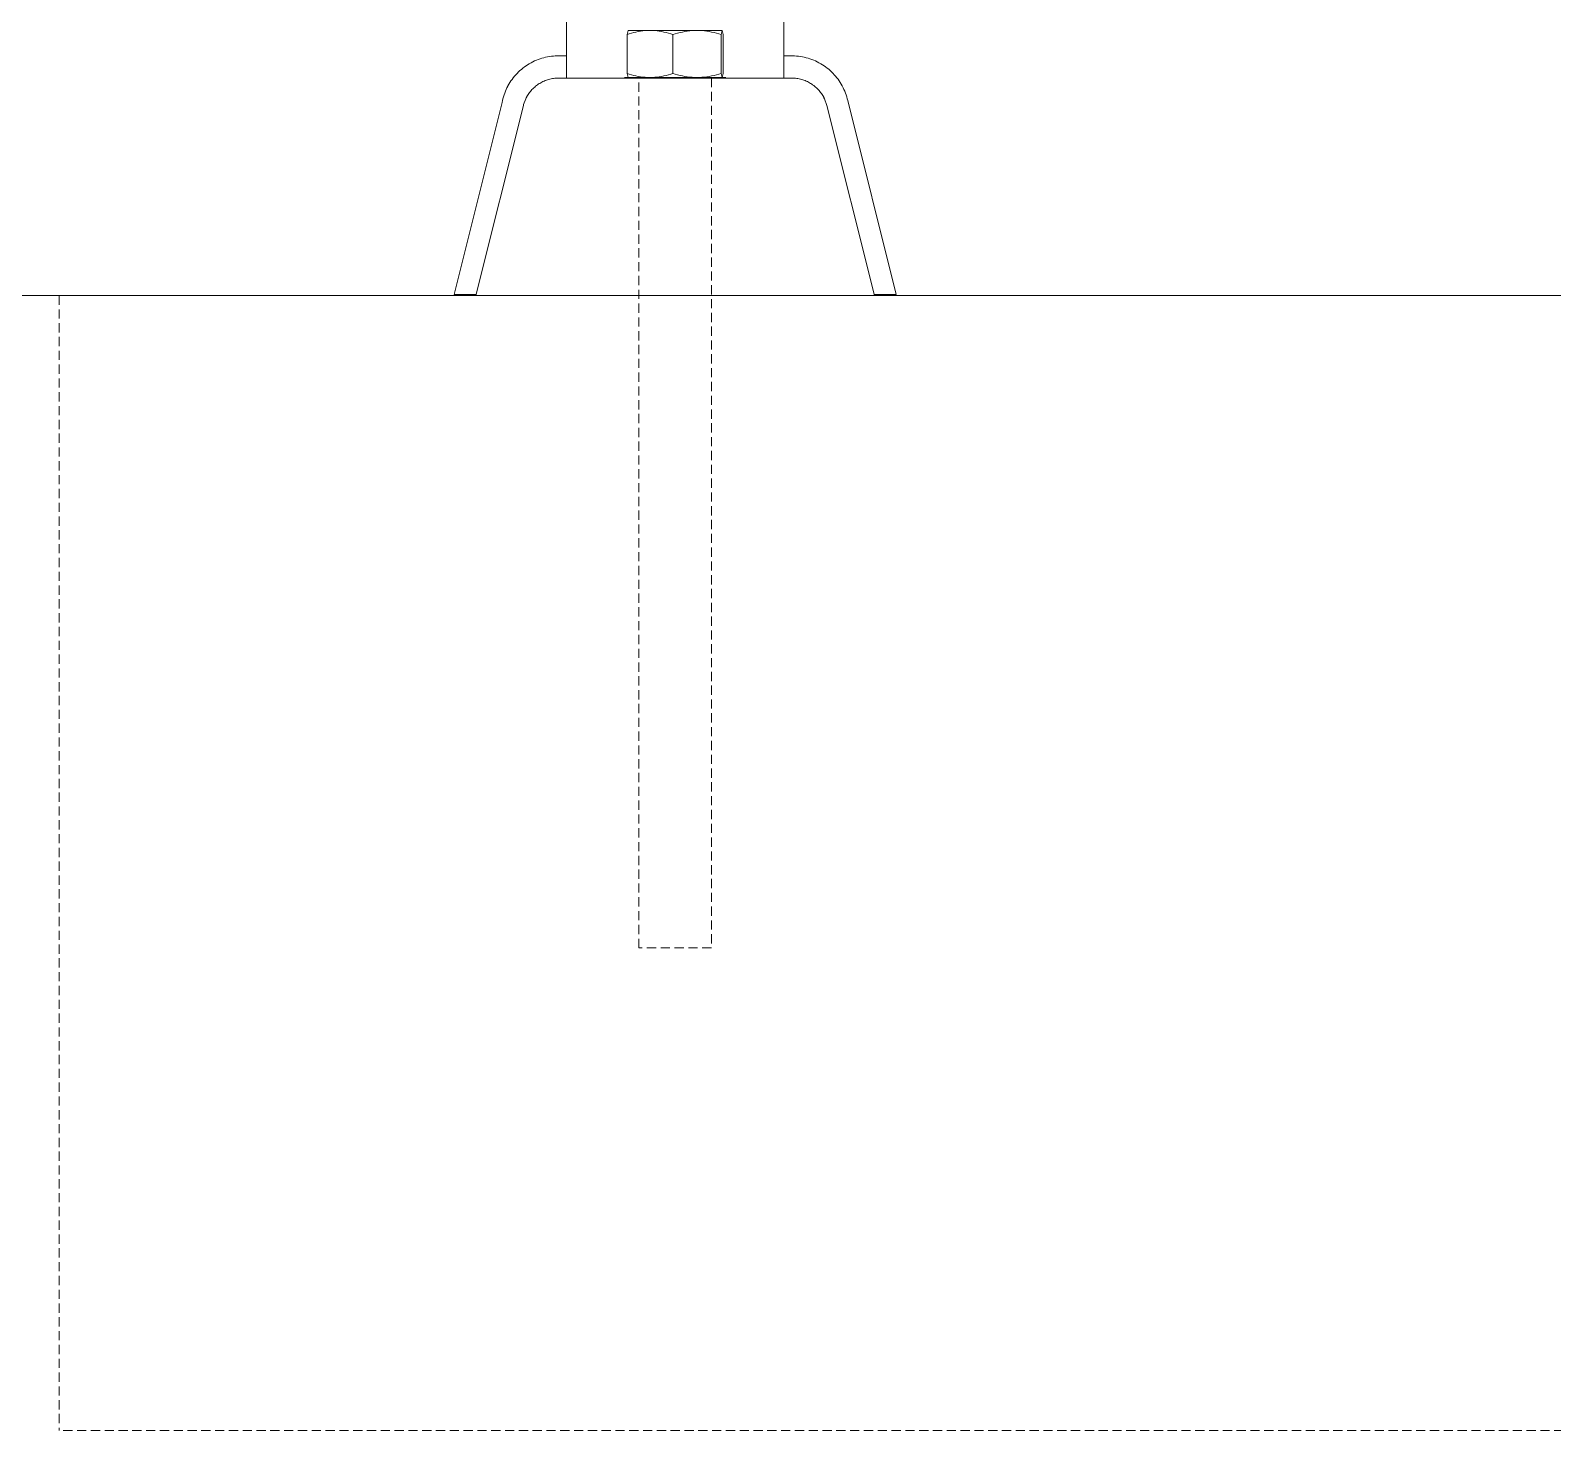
# Model space of a CAD drawing. Header units: millimetres. Extents: x -779 to 3049, y 55 to 2500.
# Drawn here: x -592.3 to -382.3, y 1473.2 to 1666.3 of the extents above; entities that cross this region are included whole.
import ezdxf

# ---------------------------------------------------------------- set-up
doc = ezdxf.new("R2010")
doc.units = ezdxf.units.MM
doc.linetypes.add('HIDDEN', pattern=[1.905, 1.27, -0.635])
doc.layers.add('ZANO_R', color=7, linetype='Continuous', lineweight=0)
doc.layers.add('ZANO_R_przerywana', color=7, linetype='HIDDEN', lineweight=0)

msp = doc.modelspace()

# ---------------------------------------------------------------- linework, layer by layer
at = {"layer": 'ZANO_R'}
for p, q in [((-518.36, 1797.36), (-518.36, 1659.76)), ((-488.36, 1797.36), (-488.36, 1659.76)), ((-510, 1665.76), (-509.86, 1666.33)), ((-510, 1665.76), (-509.86, 1666.33)), ((-509.7, 1665.86), (-510, 1665.76)), ((-509.7, 1665.86), (-510, 1665.76)), ((-510, 1660.42), (-510, 1665.76)), ((-510, 1660.42), (-510, 1665.76)), ((-509.86, 1666.34), (-509.86, 1666.34)), ((-509.86, 1666.34), (-509.86, 1666.34)), ((-509.86, 1666.34), (-509.86, 1666.34)), ((-509.86, 1666.34), (-509.86, 1666.34)), ((-509.86, 1666.34), (-509.85, 1666.34)), ((-509.86, 1666.33), (-509.86, 1666.34)), ((-509.86, 1666.34), (-509.86, 1666.34)), ((-509.86, 1666.34), (-509.86, 1666.34)), ((-509.86, 1666.34), (-509.86, 1666.34)), ((-509.86, 1666.34), (-509.86, 1666.34)), ((-509.86, 1666.34), (-509.85, 1666.34)), ((-509.86, 1666.33), (-509.86, 1666.34)), ((-509.85, 1666.34), (-509.82, 1666.34)), ((-509.85, 1666.34), (-509.82, 1666.34)), ((-509.82, 1666.34), (-509.68, 1666.34)), ((-509.82, 1666.34), (-509.67, 1666.34)), ((-509.39, 1665.96), (-509.7, 1665.86)), ((-509.39, 1665.96), (-509.7, 1665.86)), ((-509.68, 1666.34), (-509.09, 1666.34)), ((-509.67, 1666.34), (-509.09, 1666.34)), ((-509.07, 1666.04), (-509.39, 1665.96)), ((-509.07, 1666.04), (-509.39, 1665.96)), ((-509.09, 1666.34), (-506.93, 1666.34)), ((-509.09, 1666.34), (-506.91, 1666.34)), ((-508.76, 1666.12), (-509.07, 1666.04)), ((-508.76, 1666.12), (-509.07, 1666.04)), ((-508.44, 1666.18), (-508.76, 1666.12)), ((-508.44, 1666.18), (-508.76, 1666.12)), ((-508.12, 1666.23), (-508.44, 1666.18)), ((-508.12, 1666.23), (-508.44, 1666.18)), ((-507.8, 1666.27), (-508.12, 1666.23)), ((-507.8, 1666.27), (-508.12, 1666.23)), ((-507.48, 1666.31), (-507.8, 1666.27)), ((-507.48, 1666.31), (-507.8, 1666.27)), ((-507.15, 1666.33), (-507.48, 1666.31)), ((-507.15, 1666.33), (-507.48, 1666.31)), ((-506.83, 1666.34), (-507.15, 1666.33)), ((-506.83, 1666.34), (-507.15, 1666.33)), ((-506.51, 1666.33), (-506.83, 1666.34)), ((-506.51, 1666.33), (-506.83, 1666.34)), ((-506.74, 1666.34), (-500.42, 1666.34)), ((-506.72, 1666.34), (-500.45, 1666.34)), ((-506.18, 1666.31), (-506.51, 1666.33)), ((-506.18, 1666.31), (-506.51, 1666.33)), ((-505.86, 1666.27), (-506.18, 1666.31)), ((-505.86, 1666.27), (-506.18, 1666.31)), ((-505.54, 1666.23), (-505.86, 1666.27)), ((-505.54, 1666.23), (-505.86, 1666.27)), ((-505.22, 1666.18), (-505.54, 1666.23)), ((-505.22, 1666.18), (-505.54, 1666.23)), ((-504.9, 1666.12), (-505.22, 1666.18)), ((-504.9, 1666.12), (-505.22, 1666.18)), ((-504.59, 1666.04), (-504.9, 1666.12)), ((-504.59, 1666.04), (-504.9, 1666.12)), ((-504.27, 1665.96), (-504.59, 1666.04)), ((-504.27, 1665.96), (-504.59, 1666.04)), ((-503.96, 1665.86), (-504.27, 1665.96)), ((-503.96, 1665.86), (-504.27, 1665.96)), ((-503.66, 1665.76), (-503.96, 1665.86)), ((-503.66, 1665.76), (-503.96, 1665.86)), ((-503.34, 1665.86), (-503.66, 1665.76)), ((-503.34, 1665.86), (-503.66, 1665.76)), ((-503.66, 1665.76), (-503.66, 1660.42)), ((-503.66, 1665.76), (-503.66, 1660.42)), ((-503.01, 1665.96), (-503.34, 1665.86)), ((-503.01, 1665.96), (-503.34, 1665.86)), ((-502.68, 1666.04), (-503.01, 1665.96)), ((-502.68, 1666.04), (-503.01, 1665.96)), ((-502.35, 1666.12), (-502.68, 1666.04)), ((-502.35, 1666.12), (-502.68, 1666.04)), ((-502.02, 1666.18), (-502.35, 1666.12)), ((-502.02, 1666.18), (-502.35, 1666.12)), ((-501.69, 1666.23), (-502.02, 1666.18)), ((-501.69, 1666.23), (-502.02, 1666.18)), ((-501.35, 1666.27), (-501.69, 1666.23)), ((-501.35, 1666.27), (-501.69, 1666.23)), ((-501.01, 1666.31), (-501.35, 1666.27)), ((-501.01, 1666.31), (-501.35, 1666.27)), ((-500.67, 1666.33), (-501.01, 1666.31)), ((-500.67, 1666.33), (-501.01, 1666.31)), ((-500.34, 1666.34), (-500.67, 1666.33)), ((-500.34, 1666.34), (-500.67, 1666.33)), ((-500, 1666.33), (-500.34, 1666.34)), ((-500, 1666.33), (-500.34, 1666.34)), ((-500.24, 1666.34), (-496.87, 1666.34)), ((-500.2, 1666.34), (-496.87, 1666.34)), ((-499.66, 1666.31), (-500, 1666.33)), ((-499.66, 1666.31), (-500, 1666.33)), ((-499.32, 1666.27), (-499.66, 1666.31)), ((-499.32, 1666.27), (-499.66, 1666.31)), ((-498.99, 1666.23), (-499.32, 1666.27)), ((-498.99, 1666.23), (-499.32, 1666.27)), ((-498.65, 1666.18), (-498.99, 1666.23)), ((-498.65, 1666.18), (-498.99, 1666.23)), ((-498.32, 1666.12), (-498.65, 1666.18)), ((-498.32, 1666.12), (-498.65, 1666.18)), ((-497.99, 1666.04), (-498.32, 1666.12)), ((-497.99, 1666.04), (-498.32, 1666.12)), ((-497.66, 1665.96), (-497.99, 1666.04)), ((-497.66, 1665.96), (-497.99, 1666.04)), ((-497.33, 1665.86), (-497.66, 1665.96)), ((-497.33, 1665.86), (-497.66, 1665.96)), ((-497.01, 1665.76), (-497.33, 1665.86)), ((-497.01, 1665.76), (-497.33, 1665.86)), ((-496.86, 1666.34), (-497.01, 1665.76)), ((-496.86, 1666.34), (-497.01, 1665.76)), ((-497.01, 1660.42), (-497.01, 1665.76)), ((-497.01, 1660.42), (-497.01, 1665.76)), ((-496.71, 1665.76), (-496.86, 1666.34)), ((-496.71, 1665.76), (-496.86, 1666.34)), ((-496.71, 1660.42), (-496.71, 1665.76)), ((-496.71, 1660.42), (-496.71, 1665.76)), ((-523.93, 1661.46), (-523.71, 1661.61)), ((-523.93, 1661.46), (-523.71, 1661.61)), ((-523.71, 1661.61), (-523.48, 1661.75)), ((-523.71, 1661.61), (-523.48, 1661.75)), ((-523.48, 1661.75), (-523.24, 1661.88)), ((-523.48, 1661.75), (-523.24, 1661.88)), ((-523.24, 1661.88), (-523, 1662.01)), ((-523.24, 1661.88), (-523, 1662.01)), ((-523, 1662.01), (-522.76, 1662.13)), ((-523, 1662.01), (-522.76, 1662.13)), ((-522.76, 1662.13), (-522.51, 1662.23)), ((-522.76, 1662.13), (-522.51, 1662.23)), ((-522.51, 1662.23), (-522.26, 1662.33)), ((-522.51, 1662.23), (-522.26, 1662.33)), ((-522.26, 1662.33), (-522, 1662.42)), ((-522.26, 1662.33), (-522, 1662.42)), ((-522, 1662.42), (-521.75, 1662.51)), ((-522, 1662.42), (-521.75, 1662.51)), ((-521.75, 1662.51), (-521.49, 1662.58)), ((-521.75, 1662.51), (-521.49, 1662.58)), ((-521.49, 1662.58), (-521.23, 1662.65)), ((-521.49, 1662.58), (-521.23, 1662.65)), ((-521.23, 1662.65), (-520.96, 1662.7)), ((-521.23, 1662.65), (-520.96, 1662.7)), ((-520.96, 1662.7), (-520.7, 1662.75)), ((-520.96, 1662.7), (-520.7, 1662.75)), ((-520.7, 1662.75), (-520.43, 1662.79)), ((-520.7, 1662.75), (-520.43, 1662.79)), ((-520.43, 1662.79), (-520.16, 1662.81)), ((-520.43, 1662.79), (-520.16, 1662.81)), ((-520.16, 1662.81), (-519.89, 1662.83)), ((-520.16, 1662.81), (-519.89, 1662.83)), ((-519.89, 1662.83), (-518.36, 1662.83)), ((-519.89, 1662.83), (-518.36, 1662.83)), ((-488.36, 1662.83), (-487.14, 1662.83)), ((-488.36, 1662.83), (-487.14, 1662.83)), ((-487.14, 1662.83), (-486.87, 1662.83)), ((-487.14, 1662.83), (-486.87, 1662.83)), ((-486.87, 1662.83), (-486.6, 1662.81)), ((-486.87, 1662.83), (-486.6, 1662.81)), ((-486.6, 1662.81), (-486.33, 1662.78)), ((-486.6, 1662.81), (-486.33, 1662.78)), ((-486.33, 1662.78), (-486.06, 1662.74)), ((-486.33, 1662.78), (-486.06, 1662.74)), ((-486.06, 1662.74), (-485.79, 1662.7)), ((-486.06, 1662.74), (-485.79, 1662.7)), ((-485.79, 1662.7), (-485.53, 1662.64)), ((-485.79, 1662.7), (-485.53, 1662.64)), ((-485.53, 1662.64), (-485.26, 1662.58)), ((-485.53, 1662.64), (-485.26, 1662.58)), ((-485.26, 1662.58), (-485, 1662.51)), ((-485.26, 1662.58), (-485, 1662.51)), ((-485, 1662.51), (-484.75, 1662.42)), ((-485, 1662.51), (-484.75, 1662.42)), ((-484.75, 1662.42), (-484.49, 1662.33)), ((-484.75, 1662.42), (-484.49, 1662.33)), ((-484.49, 1662.33), (-484.24, 1662.24)), ((-484.49, 1662.33), (-484.24, 1662.24)), ((-484.24, 1662.24), (-483.99, 1662.13)), ((-484.24, 1662.24), (-483.99, 1662.13)), ((-483.99, 1662.13), (-483.75, 1662.01)), ((-483.99, 1662.13), (-483.75, 1662.01)), ((-483.75, 1662.01), (-483.51, 1661.89)), ((-483.75, 1662.01), (-483.51, 1661.89)), ((-483.51, 1661.89), (-483.27, 1661.75)), ((-483.51, 1661.89), (-483.27, 1661.75)), ((-483.27, 1661.75), (-483.04, 1661.61)), ((-483.27, 1661.75), (-483.04, 1661.61)), ((-483.04, 1661.61), (-482.81, 1661.47)), ((-483.04, 1661.61), (-482.81, 1661.47)), ((-482.81, 1661.47), (-482.59, 1661.31)), ((-482.81, 1661.47), (-482.59, 1661.31)), ((-526.16, 1659.14), (-526.01, 1659.37)), ((-526.16, 1659.14), (-526.01, 1659.37)), ((-526.01, 1659.37), (-525.86, 1659.59)), ((-526.01, 1659.37), (-525.86, 1659.59)), ((-525.86, 1659.59), (-525.7, 1659.8)), ((-525.86, 1659.59), (-525.7, 1659.8)), ((-525.7, 1659.8), (-525.53, 1660.01)), ((-525.7, 1659.8), (-525.53, 1660.01)), ((-525.53, 1660.01), (-525.35, 1660.22)), ((-525.53, 1660.01), (-525.35, 1660.22)), ((-525.35, 1660.22), (-525.17, 1660.42)), ((-525.35, 1660.22), (-525.17, 1660.42)), ((-525.17, 1660.42), (-524.97, 1660.61)), ((-525.17, 1660.42), (-524.97, 1660.61)), ((-524.97, 1660.61), (-524.78, 1660.79)), ((-524.97, 1660.61), (-524.78, 1660.79)), ((-524.78, 1660.79), (-524.57, 1660.97)), ((-524.78, 1660.79), (-524.57, 1660.97)), ((-524.57, 1660.97), (-524.37, 1661.14)), ((-524.57, 1660.97), (-524.37, 1661.14)), ((-524.37, 1661.14), (-524.15, 1661.3)), ((-524.37, 1661.14), (-524.15, 1661.3)), ((-524.15, 1661.3), (-523.93, 1661.46)), ((-524.15, 1661.3), (-523.93, 1661.46)), ((-521.45, 1659.35), (-521.29, 1659.42)), ((-521.29, 1659.42), (-521.13, 1659.48)), ((-521.13, 1659.48), (-520.97, 1659.53)), ((-520.97, 1659.53), (-520.8, 1659.58)), ((-520.8, 1659.58), (-520.64, 1659.62)), ((-520.64, 1659.62), (-520.47, 1659.66)), ((-520.47, 1659.66), (-520.3, 1659.69)), ((-520.3, 1659.69), (-520.14, 1659.72)), ((-520.14, 1659.72), (-519.97, 1659.74)), ((-519.97, 1659.74), (-519.8, 1659.75)), ((-519.8, 1659.75), (-519.62, 1659.76)), ((-519.62, 1659.76), (-519.45, 1659.76)), ((-519.45, 1659.76), (-487.26, 1659.76)), ((-519.45, 1659.76), (-487.26, 1659.76)), ((-510.36, 1659.84), (-509.86, 1659.84)), ((-510.36, 1659.84), (-509.86, 1659.84)), ((-509.86, 1659.84), (-510, 1660.42)), ((-509.7, 1660.31), (-510, 1660.42)), ((-509.86, 1659.84), (-510, 1660.42)), ((-509.7, 1660.31), (-510, 1660.42)), ((-509.86, 1659.84), (-509.86, 1659.84)), ((-509.86, 1659.84), (-509.86, 1659.84)), ((-509.86, 1659.84), (-509.86, 1659.84)), ((-509.86, 1659.84), (-509.86, 1659.84)), ((-509.86, 1659.84), (-509.85, 1659.84)), ((-509.86, 1659.84), (-509.86, 1659.84)), ((-509.86, 1659.84), (-506.83, 1659.84)), ((-509.86, 1659.84), (-509.86, 1659.84)), ((-509.85, 1659.84), (-509.82, 1659.84)), ((-509.82, 1659.84), (-509.68, 1659.84)), ((-509.39, 1660.22), (-509.7, 1660.31)), ((-509.39, 1660.22), (-509.7, 1660.31)), ((-509.68, 1659.84), (-509.1, 1659.84)), ((-509.07, 1660.13), (-509.39, 1660.22)), ((-509.07, 1660.13), (-509.39, 1660.22)), ((-509.1, 1659.84), (-506.96, 1659.84)), ((-508.76, 1660.06), (-509.07, 1660.13)), ((-508.76, 1660.06), (-509.07, 1660.13)), ((-508.44, 1659.99), (-508.76, 1660.06)), ((-508.44, 1659.99), (-508.76, 1660.06)), ((-508.12, 1659.94), (-508.44, 1659.99)), ((-508.12, 1659.94), (-508.44, 1659.99)), ((-507.8, 1659.9), (-508.12, 1659.94)), ((-507.8, 1659.9), (-508.12, 1659.94)), ((-507.48, 1659.87), (-507.8, 1659.9)), ((-507.48, 1659.87), (-507.8, 1659.9)), ((-507.15, 1659.85), (-507.48, 1659.87)), ((-507.15, 1659.85), (-507.48, 1659.87)), ((-506.83, 1659.84), (-507.15, 1659.85)), ((-506.83, 1659.84), (-507.15, 1659.85)), ((-506.51, 1659.85), (-506.83, 1659.84)), ((-506.51, 1659.85), (-506.83, 1659.84)), ((-506.83, 1659.84), (-500.51, 1659.84)), ((-506.7, 1659.84), (-500.44, 1659.84)), ((-506.18, 1659.87), (-506.51, 1659.85)), ((-506.18, 1659.87), (-506.51, 1659.85)), ((-505.86, 1659.9), (-506.18, 1659.87)), ((-505.86, 1659.9), (-506.18, 1659.87)), ((-505.54, 1659.94), (-505.86, 1659.9)), ((-505.54, 1659.94), (-505.86, 1659.9)), ((-505.22, 1659.99), (-505.54, 1659.94)), ((-505.22, 1659.99), (-505.54, 1659.94)), ((-504.9, 1660.06), (-505.22, 1659.99)), ((-504.9, 1660.06), (-505.22, 1659.99)), ((-504.59, 1660.13), (-504.9, 1660.06)), ((-504.59, 1660.13), (-504.9, 1660.06)), ((-504.27, 1660.22), (-504.59, 1660.13)), ((-504.27, 1660.22), (-504.59, 1660.13)), ((-503.96, 1660.31), (-504.27, 1660.22)), ((-503.96, 1660.31), (-504.27, 1660.22)), ((-503.66, 1660.42), (-503.96, 1660.31)), ((-503.66, 1660.42), (-503.96, 1660.31)), ((-503.66, 1660.42), (-503.34, 1660.31)), ((-503.66, 1660.42), (-503.34, 1660.31)), ((-503.34, 1660.31), (-503.01, 1660.22)), ((-503.34, 1660.31), (-503.01, 1660.22)), ((-503.01, 1660.22), (-502.68, 1660.13)), ((-503.01, 1660.22), (-502.68, 1660.13)), ((-502.68, 1660.13), (-502.35, 1660.06)), ((-502.68, 1660.13), (-502.35, 1660.06)), ((-502.35, 1660.06), (-502.02, 1659.99)), ((-502.35, 1660.06), (-502.02, 1659.99)), ((-502.02, 1659.99), (-501.69, 1659.94)), ((-502.02, 1659.99), (-501.69, 1659.94)), ((-501.69, 1659.94), (-501.35, 1659.9)), ((-501.69, 1659.94), (-501.35, 1659.9)), ((-501.35, 1659.9), (-501.01, 1659.87)), ((-501.35, 1659.9), (-501.01, 1659.87)), ((-501.01, 1659.87), (-500.67, 1659.85)), ((-501.01, 1659.87), (-500.67, 1659.85)), ((-500.67, 1659.85), (-500.34, 1659.84)), ((-500.67, 1659.85), (-500.34, 1659.84)), ((-500.34, 1659.84), (-500, 1659.85)), ((-500.34, 1659.84), (-500, 1659.85)), ((-500.19, 1659.84), (-496.87, 1659.84)), ((-500.18, 1659.84), (-496.87, 1659.84)), ((-500, 1659.85), (-499.66, 1659.87)), ((-500, 1659.85), (-499.66, 1659.87)), ((-499.66, 1659.87), (-499.32, 1659.9)), ((-499.66, 1659.87), (-499.32, 1659.9)), ((-499.32, 1659.9), (-498.99, 1659.94)), ((-499.32, 1659.9), (-498.99, 1659.94)), ((-498.99, 1659.94), (-498.65, 1659.99)), ((-498.99, 1659.94), (-498.65, 1659.99)), ((-498.65, 1659.99), (-498.32, 1660.06)), ((-498.65, 1659.99), (-498.32, 1660.06)), ((-498.32, 1660.06), (-497.99, 1660.13)), ((-498.32, 1660.06), (-497.99, 1660.13)), ((-497.99, 1660.13), (-497.66, 1660.22)), ((-497.99, 1660.13), (-497.66, 1660.22)), ((-497.66, 1660.22), (-497.33, 1660.31)), ((-497.66, 1660.22), (-497.33, 1660.31)), ((-497.33, 1660.31), (-497.01, 1660.42)), ((-497.33, 1660.31), (-497.01, 1660.42)), ((-497.01, 1660.42), (-496.86, 1659.84)), ((-497.01, 1660.42), (-496.86, 1659.84)), ((-496.86, 1659.84), (-496.71, 1660.42)), ((-496.86, 1659.84), (-496.71, 1660.42)), ((-496.86, 1659.84), (-496.36, 1659.84)), ((-496.86, 1659.84), (-496.36, 1659.84)), ((-487.26, 1659.76), (-487.09, 1659.76)), ((-487.09, 1659.76), (-486.92, 1659.75)), ((-486.92, 1659.75), (-486.75, 1659.74)), ((-486.75, 1659.74), (-486.58, 1659.72)), ((-486.58, 1659.72), (-486.41, 1659.69)), ((-486.41, 1659.69), (-486.24, 1659.66)), ((-486.24, 1659.66), (-486.08, 1659.62)), ((-486.08, 1659.62), (-485.91, 1659.58)), ((-485.91, 1659.58), (-485.75, 1659.53)), ((-485.75, 1659.53), (-485.59, 1659.48)), ((-485.59, 1659.48), (-485.43, 1659.42)), ((-485.43, 1659.42), (-485.27, 1659.35)), ((-482.59, 1661.31), (-482.38, 1661.15)), ((-482.59, 1661.31), (-482.38, 1661.15)), ((-482.38, 1661.15), (-482.17, 1660.98)), ((-482.38, 1661.15), (-482.17, 1660.98)), ((-482.17, 1660.98), (-481.96, 1660.8)), ((-482.17, 1660.98), (-481.96, 1660.8)), ((-481.96, 1660.8), (-481.76, 1660.61)), ((-481.96, 1660.8), (-481.76, 1660.61)), ((-481.76, 1660.61), (-481.57, 1660.42)), ((-481.76, 1660.61), (-481.57, 1660.42)), ((-481.57, 1660.42), (-481.39, 1660.22)), ((-481.57, 1660.42), (-481.39, 1660.22)), ((-481.39, 1660.22), (-481.21, 1660.02)), ((-481.39, 1660.22), (-481.21, 1660.02)), ((-481.21, 1660.02), (-481.04, 1659.81)), ((-481.21, 1660.02), (-481.04, 1659.81)), ((-481.04, 1659.81), (-480.88, 1659.6)), ((-481.04, 1659.81), (-480.88, 1659.6)), ((-480.88, 1659.6), (-480.72, 1659.37)), ((-480.88, 1659.6), (-480.72, 1659.37)), ((-480.72, 1659.37), (-480.57, 1659.15)), ((-480.72, 1659.37), (-480.57, 1659.15)), ((-527.05, 1657.18), (-526.97, 1657.44)), ((-527.05, 1657.18), (-526.97, 1657.44)), ((-526.97, 1657.44), (-526.88, 1657.69)), ((-526.97, 1657.44), (-526.88, 1657.69)), ((-526.88, 1657.69), (-526.78, 1657.94)), ((-526.88, 1657.69), (-526.78, 1657.94)), ((-526.78, 1657.94), (-526.67, 1658.19)), ((-526.78, 1657.94), (-526.67, 1658.19)), ((-526.67, 1658.19), (-526.56, 1658.44)), ((-526.67, 1658.19), (-526.56, 1658.43)), ((-526.56, 1658.44), (-526.43, 1658.68)), ((-526.56, 1658.43), (-526.43, 1658.67)), ((-526.43, 1658.67), (-526.3, 1658.91)), ((-526.43, 1658.68), (-526.3, 1658.91)), ((-526.3, 1658.91), (-526.16, 1659.14)), ((-526.3, 1658.91), (-526.16, 1659.14)), ((-523.84, 1657.16), (-523.78, 1657.28)), ((-523.73, 1657.36), (-523.81, 1657.22)), ((-523.78, 1657.28), (-523.73, 1657.36)), ((-523.73, 1657.36), (-523.64, 1657.51)), ((-523.64, 1657.51), (-523.54, 1657.65)), ((-523.54, 1657.65), (-523.44, 1657.79)), ((-523.44, 1657.79), (-523.33, 1657.92)), ((-523.33, 1657.92), (-523.22, 1658.05)), ((-523.22, 1658.05), (-523.11, 1658.18)), ((-523.11, 1658.18), (-522.99, 1658.3)), ((-522.99, 1658.3), (-522.87, 1658.42)), ((-522.87, 1658.42), (-522.74, 1658.53)), ((-522.74, 1658.53), (-522.61, 1658.64)), ((-522.61, 1658.64), (-522.48, 1658.75)), ((-522.48, 1658.75), (-522.34, 1658.85)), ((-522.34, 1658.85), (-522.2, 1658.95)), ((-522.2, 1658.95), (-522.05, 1659.04)), ((-522.05, 1659.04), (-521.91, 1659.12)), ((-521.91, 1659.12), (-521.75, 1659.2)), ((-521.75, 1659.2), (-521.6, 1659.28)), ((-521.6, 1659.28), (-521.45, 1659.35)), ((-485.27, 1659.35), (-485.11, 1659.28)), ((-485.11, 1659.28), (-484.96, 1659.2)), ((-484.96, 1659.2), (-484.81, 1659.12)), ((-484.81, 1659.12), (-484.66, 1659.04)), ((-484.66, 1659.04), (-484.52, 1658.95)), ((-484.52, 1658.95), (-484.38, 1658.85)), ((-484.38, 1658.85), (-484.24, 1658.75)), ((-484.24, 1658.75), (-484.11, 1658.64)), ((-484.11, 1658.64), (-483.98, 1658.53)), ((-483.98, 1658.53), (-483.85, 1658.42)), ((-483.85, 1658.42), (-483.73, 1658.3)), ((-483.73, 1658.3), (-483.61, 1658.18)), ((-483.61, 1658.18), (-483.49, 1658.05)), ((-483.49, 1658.05), (-483.38, 1657.92)), ((-483.38, 1657.92), (-483.28, 1657.79)), ((-483.28, 1657.79), (-483.18, 1657.65)), ((-483.18, 1657.65), (-483.08, 1657.51)), ((-483.08, 1657.51), (-482.99, 1657.36)), ((-482.9, 1657.21), (-482.99, 1657.36)), ((-482.99, 1657.36), (-482.94, 1657.28)), ((-482.94, 1657.28), (-482.87, 1657.16)), ((-480.57, 1659.15), (-480.43, 1658.92)), ((-480.57, 1659.15), (-480.43, 1658.92)), ((-480.43, 1658.92), (-480.3, 1658.68)), ((-480.43, 1658.92), (-480.3, 1658.68)), ((-480.3, 1658.68), (-480.17, 1658.44)), ((-480.3, 1658.68), (-480.17, 1658.44)), ((-480.17, 1658.44), (-480.06, 1658.2)), ((-480.17, 1658.44), (-480.06, 1658.2)), ((-480.06, 1658.2), (-479.95, 1657.95)), ((-480.06, 1658.2), (-479.95, 1657.95)), ((-479.95, 1657.95), (-479.85, 1657.7)), ((-479.95, 1657.95), (-479.85, 1657.7)), ((-479.85, 1657.7), (-479.76, 1657.44)), ((-479.85, 1657.7), (-479.76, 1657.44)), ((-479.76, 1657.44), (-479.68, 1657.18)), ((-479.76, 1657.44), (-479.68, 1657.18)), ((-533.86, 1629.92), (-527.24, 1656.39)), ((-533.86, 1629.92), (-527.24, 1656.39)), ((-530.86, 1629.77), (-524.3, 1655.98)), ((-530.86, 1629.76), (-524.3, 1655.98)), ((-527.24, 1656.39), (-527.19, 1656.66)), ((-527.24, 1656.39), (-527.19, 1656.66)), ((-527.19, 1656.66), (-527.12, 1656.92)), ((-527.19, 1656.66), (-527.12, 1656.92)), ((-527.12, 1656.92), (-527.05, 1657.18)), ((-527.12, 1656.92), (-527.05, 1657.18)), ((-524.26, 1656.13), (-524.3, 1655.98)), ((-523.97, 1656.91), (-524.26, 1656.13)), ((-523.97, 1656.91), (-523.91, 1657.03)), ((-523.96, 1656.92), (-523.92, 1657.01)), ((-523.92, 1657.01), (-523.88, 1657.09)), ((-523.91, 1657.03), (-523.84, 1657.16)), ((-523.81, 1657.22), (-523.88, 1657.09)), ((-523.87, 1657.1), (-523.83, 1657.18)), ((-482.82, 1657.06), (-482.9, 1657.21)), ((-482.89, 1657.18), (-482.84, 1657.1)), ((-482.87, 1657.16), (-482.81, 1657.03)), ((-482.84, 1657.09), (-482.79, 1657.01)), ((-482.75, 1656.91), (-482.82, 1657.06)), ((-482.81, 1657.03), (-482.75, 1656.91)), ((-482.79, 1657.01), (-482.75, 1656.92)), ((-482.75, 1656.92), (-482.41, 1655.98)), ((-482.41, 1655.98), (-475.86, 1629.77)), ((-482.41, 1655.98), (-475.86, 1629.76)), ((-479.68, 1657.18), (-479.61, 1656.92)), ((-479.68, 1657.18), (-479.61, 1656.92)), ((-479.61, 1656.92), (-479.54, 1656.66)), ((-479.61, 1656.92), (-479.54, 1656.66)), ((-479.54, 1656.66), (-472.86, 1629.92)), ((-479.54, 1656.66), (-472.86, 1629.92)), ((-28.36, 1629.76), (-588.36, 1629.76)), ((-531.86, 1629.92), (-533.86, 1629.92)), ((-531.86, 1629.92), (-533.86, 1629.92)), ((-530.82, 1629.92), (-531.86, 1629.92)), ((-530.82, 1629.92), (-531.86, 1629.92)), ((-530.82, 1629.92), (-530.86, 1629.77)), ((-474.86, 1629.92), (-475.9, 1629.92)), ((-474.86, 1629.92), (-475.9, 1629.92)), ((-472.86, 1629.92), (-474.86, 1629.92)), ((-472.86, 1629.92), (-474.86, 1629.92))]:
    msp.add_line(p, q, dxfattribs=at)
msp.add_lwpolyline([(-778.75, 1629.76), (2016.68, 1629.76)], dxfattribs=at)
at = {"layer": 'ZANO_R_przerywana'}
for p, q in [((-508.36, 1539.76), (-508.36, 1659.76)), ((-498.36, 1659.76), (-498.36, 1539.76)), ((-588.36, 1629.76), (-588.36, 1473.17)), ((-498.36, 1539.76), (-508.36, 1539.76)), ((-28.36, 1473.17), (-588.36, 1473.17))]:
    msp.add_line(p, q, dxfattribs=at)

doc.saveas('drawing.dxf')
